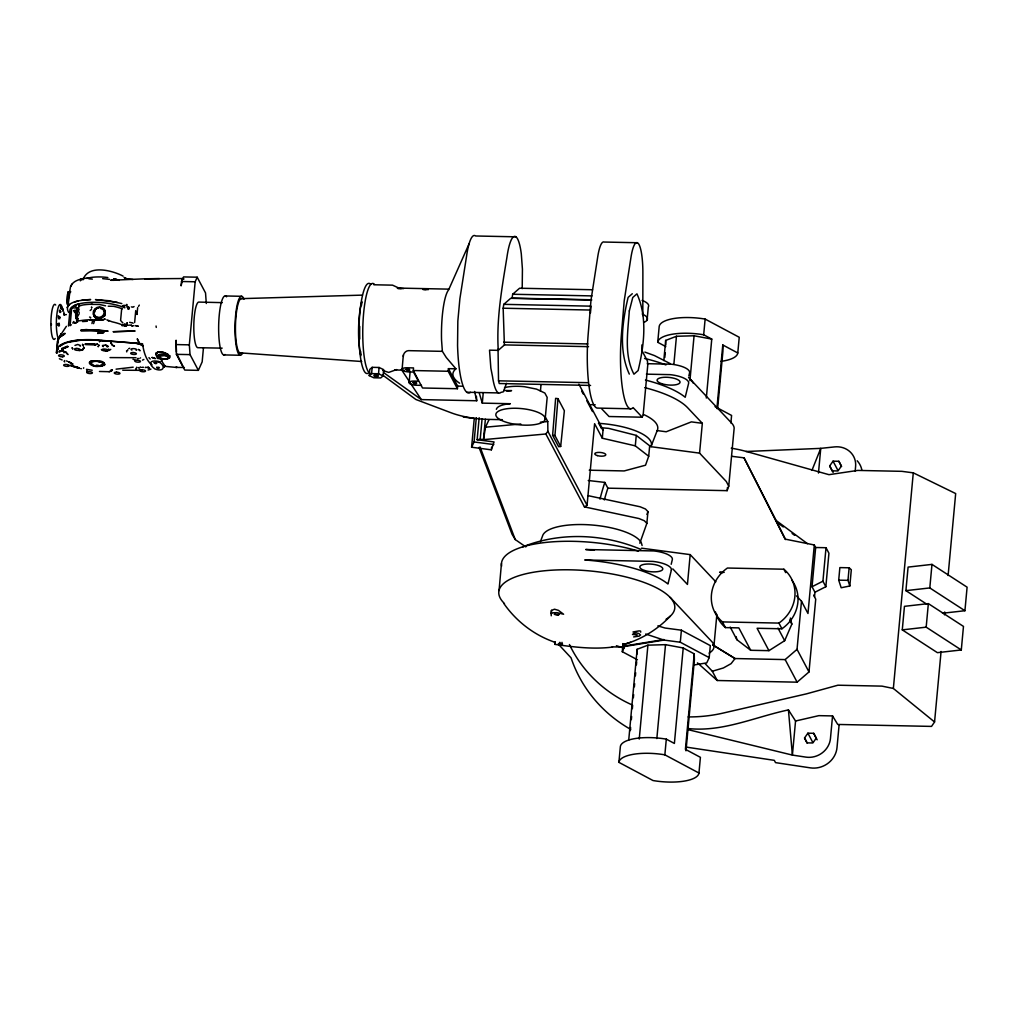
<?xml version="1.0" encoding="UTF-8"?>
<svg xmlns="http://www.w3.org/2000/svg" width="1018" height="1018" viewBox="0 0 1018 1018"><rect width="100%" height="100%" fill="white"/><g stroke="black" fill="none" stroke-linecap="round" stroke-linejoin="round"><path stroke-width="1.5" d="M642.816 315.567L642.88 273.142A33.658 6.706 -88.8 0 0 638.464 243.684A33.658 6.706 -88.8 0 0 630.969 257.376L624.199 300.895L621.4 334.807A56.97 11.351 -88.8 0 0 633.094 407.594L642.243 417.215L643.172 414.746L647.741 365.233L647.435 360.957L642.307 351.274L641.849 344.937M403.319 356.415C403.179 353.64 405.698 350.663 408.562 350.65L442.372 351.35L446.291 357.522L455.924 368.809A50.455 16.67 5.3 0 0 459.614 383.213M522.209 288.654L522.425 269.159L521.305 253.915A43.125 8.602 -88.8 0 0 506.964 257.109C501.912 287.916 496.313 318.99 498.26 350.345L489.531 350.167L490.854 368.172L492.483 376.393A46.917 9.353 -88.8 0 0 500.945 392.375L503.376 391.828L506.48 383.341M66.374 326.32L58.675 337.912L57.924 342.633L58.306 338.981M57.886 324.08L58.929 325.76L59.273 323.228L58.128 323.52L57.861 325.111L58.955 325.811L59.528 324.958M75.739 323.279C78.501 322.172 74.569 317.54 77.826 318.354L77.368 321.064L81.275 320.53A31.889 10.536 5.3 0 1 88.451 319.805L102.882 319.843L105.21 318.978L103.06 319.83L95.119 319.677M77.826 318.354L77.368 321.064M551.362 613.103L551.463 610.393L554.53 609.209L558.437 610.355L563.603 614.236L557.075 612.671L553.181 612.772L551.158 613.549L551.247 615.801M51.384 323.839L51.384 325.035M127.288 322.91L126.945 325.149M57.301 349.416L57.415 352.584A41.178 13.603 5.3 0 1 97.079 339.974L142.533 343.766C143.64 351.172 145.841 360.626 152.076 364.877M128.523 309.243L128.637 307.385L127.314 306.609L128.523 309.243L129.044 307.194M56.55 317.896L56.893 314.206A17.535 3.499 -88.8 0 1 62.352 308.429M76.872 314.104L76.821 316.649M552.609 435.31L555.637 398.343L557.966 398.662L564.354 410.725L560.676 446.469L558.64 446.698L552.609 435.31L554.937 435.628L560.676 446.469M554.937 435.628L557.966 398.662M402.123 368.961L403.332 355.066M86.759 372.232L87.001 369.572M499.062 590.529L501.467 563.425M134.63 322.566L135.738 310.605M137.277 311.673L137.023 314.486L137.646 307.652M409.16 382.246L410.152 371.379M57.377 341.259L56.461 352.89L58.141 339.618M57.008 352.864L57.555 347.049M68.779 291.682C67.379 291.772 65.89 301.646 67.748 304.955M79.429 304.802L78.959 303.911L76.185 304.764L71.718 307.894L70.077 325.684L71.336 324.78M76.235 318.43L77.063 309.536L78.959 310.057M78.64 309.459L78.959 303.911M121.651 309.052L120.595 320.454L122.936 323.05M203.435 348.016L202.162 361.874L198.37 370.348L184.742 370.068L176.407 354.34L176.101 340.228L176.394 351.974M206.298 303.504L205.534 292.929L197.199 277.201L183.571 276.921L181.522 281.49L181.128 285.854L182.4 279.543L183.202 278.525L184.003 278.983M198.37 370.348L190.048 354.62L189.335 344.847L195.163 281.782L197.199 277.201M369.229 375.629L369.814 369.356L372.168 367.333L379.09 367.485L383.671 369.649L383.086 375.922L380.732 377.933L373.797 377.793L369.229 375.629L371.595 373.619L378.518 373.759L383.086 375.922M371.595 373.619L372.168 367.333M378.518 373.759L379.09 367.485M455.924 368.809L448.429 368.643L457.667 386.115L457.426 388.723L422.534 387.998L413.283 370.539L413.524 367.918L406.984 367.778A6.121 2.023 5.3 0 0 402.085 369.75A6.121 2.023 5.3 0 0 409.185 371.964L413.55 372.054L418.373 381.165L414.021 381.076A6.121 2.023 5.3 0 0 409.121 383.035A6.121 2.023 5.3 0 0 416.222 385.249L421.465 385.351M457.426 388.723L448.187 371.265L448.429 368.643M479.173 417.736L477.137 439.712L494.061 441.952L491.338 449.841L471.601 447.22L474.261 418.449L463.292 416.998M471.601 447.22L474.07 441.952L476.309 417.724M496.364 409.325A24.776 8.182 5.3 0 1 510.362 403.713L482.29 403.128L483.232 392.948M477.137 439.712L480.203 439.203L482.087 418.805M485.37 419.238L483.486 439.649L480.203 439.203M491.338 449.841L491.579 447.22M540.431 391.103L541.003 384.829M545.139 419.391A24.776 8.182 5.3 0 0 509.929 408.422A24.776 8.182 5.3 0 0 506.531 422.33A24.776 8.182 5.3 0 0 545.139 419.391L547.175 397.414L544.859 393.05L536.562 389.13L524.524 386.713A24.776 8.182 5.3 0 0 504.508 387.654M545.763 417.762L547.76 421.541L547.875 431.288L545.852 433.986L584.434 506.875L587.068 505.297L594.601 423.692L602.3 438.224L635.296 445.846L648.708 456.255L645.527 465.213L624.174 470.94L589.244 470.201M602.3 438.224L603.063 429.851L578.898 384.206M635.296 445.846L636.263 435.386L608.726 428.387L601.078 427.713L598.94 423.679M647.092 320.123L648.301 307.042A19.482 6.439 5.3 0 0 642.091 300.399M637.446 659.791L622.303 651.711L622.991 644.19M622.303 651.711L624.81 645.946L622.901 643.63M683.218 647.982L694.238 653.861L685.407 749.324L700.409 757.328L698.959 773.018A36.737 12.14 5.3 0 1 653.022 780.539L618.906 762.355L620.356 746.652A36.737 12.14 5.3 0 1 666.306 739.144L674.387 743.445L683.218 647.982L665.517 644.661L647.919 645.17L637.128 649.306L628.73 740.086M665.81 346.604L657.73 342.29L659.18 326.6A36.737 12.14 5.3 0 1 705.13 319.079L739.233 337.276L737.783 352.966A36.737 12.14 5.3 0 1 720.871 361.365M648.708 456.255L649.675 445.795L636.263 435.386M639.8 543.23L646.863 523.367L647.944 511.596L645.463 509L640.106 506.773L587.959 495.626M663.812 360.576L665.67 340.419L676.461 336.271L694.072 335.775L711.76 339.083L706.314 398.025M630.32 730.619L630.613 727.488M631.338 719.662L631.631 716.532M632.343 708.706L632.636 705.576M633.361 697.75L633.654 694.62M634.379 686.794L634.659 683.676M635.385 675.85L635.677 672.72M636.403 664.894L636.683 661.764M664.818 357.458L665.238 352.813M639.24 739.068L647.919 645.17M673.878 364.189L676.461 336.271M624.759 646.468L663.927 640.067L645.717 634.023M656.839 738.559L665.517 644.661M689.911 380.745L694.072 335.775M698.959 773.018L664.856 754.834L666.306 739.144M711.76 339.083L703.68 334.782L705.13 319.079M694.212 664.945L706.746 662.896L709.202 657.641L680.291 642.231L681.398 630.193L665.034 628.03L657.87 625.866M641.556 548.18L690.191 554.619L687.443 584.434L672.796 568.884M588.239 480.509L604.819 482.405L607.873 488.169L727.145 490.663L728.735 486.21L726.318 481.527L699.57 453.137L702.331 423.323L687.684 407.773A88.35 29.191 5.3 0 0 644.75 387.642M716.901 408.562L722.78 344.962L737.783 352.966M685.992 750.826L694.378 660.046L694.238 653.861M717.626 408.549L722.933 351.159L722.78 344.962M709.202 657.641L710.31 645.616L681.398 630.193M730.899 422.966L731.586 415.446L715.069 406.64M727.145 490.663L727.437 487.52M713.949 645.87L716.876 614.414M728.735 486.21L734.156 428.196A47.312 15.639 5.3 0 0 731.649 423.132L690.319 379.256M697.445 662.845L717.232 680.508L797.119 682.175L808.992 671.944L797.03 649.357L801.484 601.231L796.509 595.886M795.554 721.011L792.398 755.089L805.951 757.125A20.513 18.922 -27.9 0 0 830.459 738.495L832.546 715.921L818.854 715.641L795.554 721.011L788.428 709.915C755.229 716.876 722.513 732.362 687.863 728.506M818.472 473.052L820.75 448.365L834.62 446.902A20.513 18.922 -27.9 0 1 855.604 466.486L855.171 471.105M731.866 456.319L744.043 457.833L785.082 539.107L814.311 544.974L807.974 613.498L801.484 601.231M814.515 596.904L814.947 592.234L812.033 586.724L815.66 547.506L814.311 544.974M808.992 671.944L815.723 599.182L813.649 595.072M814.947 592.234L825.84 586.712L822.926 581.202L826.018 547.722L815.66 547.506M825.84 586.712L828.932 553.232L826.018 547.722M838.705 580.158L839.863 567.599L849.139 567.789L851.315 569.749L849.814 585.986L841.186 587.755L838.705 580.158L847.981 580.349L849.814 585.986M847.981 580.349L849.139 567.789M839.125 724.676L837 747.645A22.269 20.538 -27.9 0 1 810.392 767.865L775.525 762.622L774.316 760.344L685.776 747.034M832.546 715.921L837.738 724.447L931.521 726.407L934.562 721.978L893.359 688.461L913.286 472.848L901.859 471.334L857.767 470.418L828.97 474.681L747.441 451.776A143.907 132.76 -27.9 0 0 731.268 448.187M902.279 629.875L904.455 606.334L928.352 603.623L963.473 626.414L961.297 649.955L937.4 652.665L902.279 629.875L926.176 627.164L961.297 649.955M926.533 604.03L905.905 590.644L908.081 567.102L931.979 564.392L967.1 587.182L964.924 610.724L942.515 613.256M926.176 627.164L928.352 603.623M964.924 610.724L929.803 587.933L931.979 564.392M934.562 721.978L941.077 651.482M944.462 614.821L944.729 611.996M948.102 575.514L955.673 493.565L913.286 472.848M125.558 325.887L126.957 325.327L127.199 322.744L126.868 324.526L124.985 326.154L126.079 325.505M551.158 613.549L551.463 610.393M612.531 647.066C593.418 649.573 573.528 647.028 555.026 644.394L555.294 641.709L554.556 642.142C534.17 635.105 516.342 621.387 503.999 603.738M68.448 326.04L69.797 312.373L70.382 312.92M158.172 352.088L156.059 353.31L155.83 354.62C157.192 349.619 165.425 352.495 168.555 354.786L163.758 352.483L158.375 352.063A8.348 3.169 6 0 0 155.818 353.793L157.345 358.4C158.872 358.4 164.165 359.774 160.984 361.326M588.531 346.654L504.394 344.898L503.159 308.212L503.783 304.344L510.667 298.325L591.687 300.017M489.034 419.632L485.484 427.191L483.486 439.649L545.852 433.986M592.552 289.748L519.574 288.221L512.678 294.253L512.067 298.121L591.522 299.776M590.453 312.984L591.025 306.163L503.783 304.344M68.613 298.032L70.433 287.038L72.087 283.984M69.797 292.764L68.244 303.873M57.542 349.658L58.357 347.749M91.951 323.597L92.511 321.026M93.592 323.622L94.496 320.835L92.854 320.81M76.694 317.069C75.472 320.695 75.167 310.948 76.668 313.048M81.771 300.31L90.653 299.546C83.87 299.814 61.933 301.226 68.702 312.488M688.83 375.998L689.58 372.906A20.169 6.668 5.3 0 0 671.142 364.189L647.372 363.693M671.193 564.29L672.325 559.658A20.169 6.668 5.3 0 0 653.887 550.942L585.744 549.516A88.35 29.191 5.3 0 1 594.397 550.267M75.714 316.089L75.879 315.44L76.032 317.591L75.765 316.903M76.744 313.099L76.744 318.036M79.162 313.837L76.439 318.367M102.398 345.776L103.314 346.629L102.767 345.356L106.483 345.255L107.972 346.553A2.85 0.942 5.3 0 1 107.157 346.934M74.861 323.113L73.716 321.535L72.8 323.062M83.514 368.3L83.705 367.752M646.939 514.434L647.944 511.596M83.158 279.25C88.82 264.324 112.234 270.394 123.114 276.12M540.342 541.767L542.467 536.231A50.098 16.555 5.3 0 1 589.651 524.843A50.098 16.555 5.3 0 1 641.289 542.67L642.116 545.521M598.431 423.323A50.098 16.555 5.3 0 1 650.947 446.698L657.195 430.576A54.87 18.133 5.3 0 0 643.376 414.415M811.931 470.392L820.75 448.365L745.94 451.508M562.152 644.903L562.496 644.05L560.727 643.478L558.526 643.529L558.22 644.394L562.152 644.903L562.012 642.333M136.361 368.122L136.743 367.18M155.767 353.997L156.059 353.31M730.211 627.088L736.879 639.686L750.699 650.286L768.946 650.667L784.662 640.691L791.839 624.149L790.35 618.053M469.069 243.849L448.594 289.914A41.433 8.259 -88.8 0 0 441.545 340.025L442.372 351.35M83.005 279.835L83.883 278.079M57.644 349.454L58.471 347.672M138.461 306.405L139.326 305.107M76.872 312.628L76.783 313.697M60.533 335.584L60.965 333.751L59.947 336.36M90.055 319.919L90.487 319.13M67.048 307.436L69.478 304.42M70.891 285.956L70.598 286.478C73.538 279.645 82.127 278.817 88.515 277.799M70.14 291.453L70.789 291.861M133.371 307.042L134.071 306.571M838.87 461.281L841.326 466.18L837.967 470.965L832.151 470.838L829.683 465.939L833.042 461.167L838.87 461.281L841.619 466.499M813.726 733.304L816.194 738.203L812.835 742.975L807.007 742.86L804.538 737.961L807.898 733.176L813.726 733.304L817.174 739.806M84.138 277.685L80.269 280.815M59.617 337.289L64.783 333.942C61.487 335.495 56.754 338.281 57.924 342.633M58.675 337.912L64.974 333.319L60.329 336.004L58.191 338.969L58.293 341.539M75.116 312.946L75.79 312.361M143.856 359.456L142.482 360.13M57.555 352.292L56.461 352.89M670.353 616.081C657.59 629.506 641.327 639.571 623.461 644.521M59.731 346.235C70.547 338.918 84.672 339.808 97.155 340.228M498.26 350.345L504.559 344.835M632.305 293.744L628.131 297.383C622.214 321.968 618.537 350.548 629.302 374.102M110.784 349.352L109.18 350.472M122.529 305.909C123.84 304.509 127.517 306.507 126.741 304.382L126.754 305.425M705.143 663.672L712.333 671.244L723.391 667.961L731.102 663.647L735.047 658.544L712.893 644.979L735.047 658.544L785.158 659.588L797.03 649.357M90.144 310.541L91.505 309.37M104.078 365.526L105.032 364.495L103.951 362.879L97.244 360.996M59.96 346.031L62.174 344.555M63.816 352.712A2.85 0.942 5.3 0 0 63.116 351.172C62.162 350.23 57.542 350.905 59.744 352.203M61.754 348.449L67.621 346.095M126.576 325.595L125.354 326.142M68.969 362.281L69.631 361.912M108.061 349.467L108.799 349.059M812.033 586.724L822.926 581.202M150.944 369.14L148.068 370.03M76.185 304.764C71.985 305.324 80.88 309.459 77.063 309.536M156.797 352.699L157.65 352.292M128.65 348.716L129.693 348.232M78.755 306.113L82.712 305.018A31.889 10.536 5.3 0 1 89.877 304.293L99.433 304.484L105.592 305.82M59.477 351.108L61.424 350.752M108.213 306.214L113.596 306.316A31.889 10.536 5.3 0 1 122.364 308.836M396.613 369.572L388.66 372.435L382.755 370.425M126.957 325.327L128.586 325.2M77.902 301.048L74.518 301.99M622.889 644.699L630.575 642.307M522.59 546.908C560.218 531.829 603.738 533.661 640.806 549.389M124.883 325.722L121.995 325.709M64.681 360.537L64.045 361.365L64.719 361.912M74.059 323.037L77.686 322.032M67.71 342.328L80.855 340.216M84.214 278.41L80.282 279.314M109.117 371.697L111.535 370.896L109.117 371.697L99.471 371.468M102.678 366.035L99.624 366.404M82.509 321.573L87.357 321.243M624.81 645.946L663.965 639.533M164.776 365.729L163.847 367.218L164.776 365.729L161.658 360.983M159.991 362.204L158.261 361.606C166.087 365.538 164.318 372.652 154.851 368.923C147.406 363.502 150.282 359.379 159.101 361.594M138.079 367.74L139.199 367.562M100.311 365.284L104.485 364.406L103.276 364.597A7.241 2.392 5.3 0 0 99.802 360.868M633.641 636.924L639.139 636.148L640.551 634.977L638.884 633.552L633.018 631.974L639.1 630.88L640.577 631.109L640.716 632.178M66.361 314.613C63.727 315.529 63.192 311.877 64.109 315.249M116.09 369.165L133.193 367.18M905.905 590.644L929.803 587.933M89.457 319.728L91.849 319.627M485.484 427.191L520.771 423.984M540.342 422.216L547.76 421.541M106.559 351.134L107.844 351.032M85.245 343.74L94.916 343.931M114.156 280.306L111.013 280.281L144.696 278.817L183.202 278.525M111.013 280.281L115.021 280.039M141.222 370.348L122.733 370.208M95.298 360.881C83.591 360.703 91.607 367.371 98.237 366.416M240.91 298.656L362.459 295.118M142.164 367.32L143.538 367.294M144.696 278.817L159.508 278.563M129.63 325.098L130.953 325.136M92.562 304.306L91.06 304.293M110.033 357.585L135.992 357.712M222.178 348.143L197.759 347.698A22.816 4.543 -88.8 0 1 193.84 324.118A22.816 4.543 -88.8 0 1 198.994 302.091L222.293 302.639M516.024 236.825L475.61 235.985A43.125 8.602 -88.8 0 0 466.549 256.269L459.894 298.694L457.833 321.128L457.553 345.458A62.429 12.445 -88.8 0 0 470.481 392.337M637.37 242.742L604.158 242.042A33.658 6.706 -88.8 0 0 597.757 256.676L590.987 300.208L588.188 334.108A56.97 11.351 -88.8 0 0 597.719 408.091L630.715 408.791M373.835 284.76L392.541 285.155L398.941 288.094L448.722 289.137M181.522 281.49L195.163 281.782M512.678 294.253L591.992 295.907M225.347 295.958L241.699 296.302M503.159 308.212L590.415 310.045M71.718 307.894L75.765 307.97A3.334 3.079 -27.9 0 1 78.551 309.816M503.681 342.188L587.819 343.944M175.694 344.568L189.335 344.847M223.756 354.913L240.121 355.257M176.407 354.34L190.048 354.62M646.405 374.153L670.188 374.649A20.169 6.668 5.3 0 1 688.613 383.366L685.216 397.262A88.35 29.191 5.3 0 0 645.45 380.058M394.793 369.979L404.184 370.17M413.283 370.539L448.187 371.265M175.783 367.294A22.269 4.441 -88.8 0 0 176.967 367.116A22.269 4.441 -88.8 0 1 176.139 367.409L184.398 367.473M498.044 349.149L498.527 380.821L588.2 382.692M590.567 385.428L499.24 383.519L498.527 380.821M457.667 386.115L462.172 386.204M503.77 390.467L511.57 390.632A24.776 8.182 5.3 0 0 506.888 391.217M466.817 392.261L498.502 392.923M383.621 372.601L421.325 399.603L476.717 400.761L476.399 396.256M642.243 417.215L609.031 416.515L601.714 408.829M502.37 419.683L488.755 419.403A44.525 14.71 5.3 0 1 451.292 412.85L415.878 399.489L382.692 375.082M785.692 572.625L783.885 569.215L727.412 568.031A36.737 33.887 -27.9 0 0 722.436 621.909L725.452 627.61L738.839 627.89L750.699 650.286M724.205 572.358L719.611 572.269L722.665 572.638M722.436 621.909L778.91 623.092L781.913 628.793L757.087 628.271L768.946 650.667M612.136 646.863L623.041 647.092M137.405 358.501L138.919 358.565M397.351 288.349L403.561 288.603M423.73 289.43L428.374 289.621M398.102 288.488L401.207 288.616M422.928 289.506L426.02 289.634M133.307 325.747L134.02 325.773M135.076 359.978L132.964 359.227M110.529 341.31L100.998 340.585M239.701 352.839L361.695 361.505M133.154 323.24L132.073 322.731M105.261 345.14L108.061 346.247M88.846 278.817L92.383 279.123M163.656 366.226L176.139 367.409M102.665 278.652L109.664 279.39M126.779 278.716L132.976 279.505M702.331 423.323L691.387 421.872L666.192 431.772L657.195 430.576M650.947 446.698L699.57 453.137M474.07 441.952L493.819 444.561M663.927 640.067L680.291 642.231M80.651 368.554L81.389 368.669M92.218 370.234L86.505 369.356M101.355 349.632L103.772 350.001M129.617 322.324L131.424 322.693M157.625 361.695L158.986 361.924M146.872 367.498L149.519 368.414L148.055 366.709M131.335 306.889L132.505 307.092M117.401 302.397L95.476 299.597L108.913 300.73L121.816 303.58M893.359 688.461L882.008 686.132L837.916 685.203L806.472 693.856L723.289 713.045A143.907 132.76 -27.9 0 1 688.117 716.914M584.434 506.875L639.011 518.544L644.369 520.771L646.863 523.367M122.822 325.111L124.171 325.187L125.099 323.826L124.209 325.175L122.822 325.111A31.889 10.536 5.3 0 0 112.158 321.828L106.839 319.843M118.152 280.039L113.685 278.97L118.737 280.166M113.685 278.97L115.543 279.403M687.634 729.55L792.398 755.089L788.428 709.915M616.424 645.717L623.945 648.148M70.649 365.08L79.175 367.918L76.452 366.964M89.546 317.056L90.755 317.476M62.136 359.978L59.375 358.756M115.53 279.059L119.271 280.421M644.852 352.088L654.485 355.587L670.264 363.642M66.412 360.906L67.379 361.275M68.244 361.644L72.978 364.151L68.473 361.746M139.212 368.961L139.962 369.318M124.552 277.736L126.537 278.703L124.158 277.443A20.64 6.821 5.3 0 1 125.112 278.665M135.712 368.872L136.387 369.254M108.048 320.606L108.773 321.026M138.397 349.403L140.026 350.752L139.428 349.912M123.14 305.973L124.641 307.003M479.045 447.424L512.041 534.208L515.248 539.553L525.822 546.92M807.478 543.676L775.983 520.402L785.629 539.591M778.248 523.239L783.287 526.955M792.106 533.47L794.625 535.328M690.191 554.619L715.807 581.812M670.162 597.401L711.518 641.302A47.312 15.639 5.3 0 1 709.113 653.085M601.078 427.713L603.063 429.851M559.416 645.297L571.047 657.819A150.282 138.639 -27.9 0 0 630.626 729.346M148.946 357.636L150.193 359.036M77.266 309.472L79.264 312.666M127.657 307.423L127.148 306.787L127.772 307.601M61.182 306.545L60.253 305.375L62.187 309.141L61.22 306.952M60.431 307.983L61.093 308.874M401.334 369.419L421.325 399.603M183.202 366.836L177.005 354.2M833.042 461.167L837.865 470.278M829.683 465.939L833.131 472.454M744.043 457.833L776.429 521.076M789.612 619.949L791.839 624.149M777.994 628.093L784.662 640.691M785.158 659.588L797.119 682.175M807.898 733.176L812.733 742.287M804.538 737.961L807.299 743.165M581.762 391.23L583.212 393.979M586.839 400.812L592.54 411.577M712.333 671.244L717.232 680.508M547.875 431.288L587.068 505.297M482.29 403.128L479.3 393.101M57.682 339.77L57.975 340.661M68.091 291.619L67.379 304.407M480.051 446.966L515.248 539.553M74.963 345.407L77.75 344.478L80.384 345.458A2.85 0.942 5.3 0 1 80.091 346.209M127.797 307.194L128.523 309.345L128.472 308.174M111.115 369.699L111.484 370.832M91.722 307.703L91.518 306.94L91.633 307.78M736.141 636.644L736.879 639.686M474.592 391.459L476.717 400.761M156.059 326.002L156.263 327.427M554.556 642.142L555.026 644.394M63.829 312.03L64.287 314.778M126.563 350.765L126.741 351.923M127.606 349.823L127.67 350.586M360.652 351.515L360.881 354.646M559.849 642.282L559.964 644.954M665.67 340.419L665.785 345.064M637.128 649.306L637.23 653.95M86.746 278.461A22.803 7.533 5.3 0 1 107.832 277.532M240.91 352.915A27.27 5.434 -88.8 0 1 235.476 325.467A27.27 5.434 -88.8 0 1 242.119 298.719M360.881 355.753A33.39 6.655 -88.8 0 1 360.779 305.845M361.11 304.28A33.39 6.655 -88.8 0 1 361.835 301.468M367.791 373.364A45.085 8.984 -88.8 0 1 359.049 325.62A45.085 8.984 -88.8 0 1 370.679 284.302M370.323 373.504A45.085 8.984 -88.8 0 1 362.993 322.49A45.085 8.984 -88.8 0 1 374.497 284.378M242.564 353.119A29.497 5.879 -88.8 0 1 235.056 324.78A29.497 5.879 -88.8 0 1 244.015 299.254M224.991 354.48A29.497 5.879 -88.8 0 1 218.692 324.437A29.497 5.879 -88.8 0 1 226.543 296.811M84.29 340.025A40.593 13.412 5.3 0 1 97.079 340.292L134.058 343.015A8.755 2.889 5.3 0 1 142.813 346.107M169.866 355.676A6.121 2.023 5.3 0 1 168.53 356.287M159.47 355.46A6.121 2.023 5.3 0 1 158.261 354.608M70.407 312.526A31.889 10.536 5.3 0 1 87.332 302.55A31.889 10.536 5.3 0 1 124.832 307.843M98.377 365.335A7.241 2.392 5.3 0 1 96.328 365.195M92.562 364.38A7.241 2.392 5.3 0 1 90.233 363.07M89.864 362.37A7.241 2.392 5.3 0 1 92.129 360.716M131.895 350.103A2.85 0.942 5.3 0 1 131.818 348.78A2.85 0.942 5.3 0 1 135.738 349.021A2.85 0.942 5.3 0 1 136.132 350.357M145.879 367.04A2.85 0.942 5.3 0 1 145.281 367.638M141.044 367.371A2.85 0.942 5.3 0 1 140.344 366.925M134.045 343.079A8.869 2.927 5.3 0 1 142.914 346.222M140.56 357.878A2.85 0.942 5.3 0 1 140.204 358.043M105.312 314.766A6.121 5.65 -27.9 0 1 104.816 315.898M100.909 318.952A6.121 5.65 -27.9 0 1 99.649 319.181M98.402 319.156A6.121 5.65 -27.9 0 1 93.58 314.511M93.796 312.119A6.121 5.65 -27.9 0 1 98.212 307.932M100.718 307.729A6.121 5.65 -27.9 0 1 105.248 311.215M76.884 318.405A3.308 0.662 -88.8 0 1 76.045 315.58A3.308 0.662 -88.8 0 1 76.91 312.068M76.859 317.692A3.308 0.662 -88.8 0 1 76.872 313.366M100.642 308.518A5.294 4.874 -27.9 0 1 104.739 313.544A5.294 4.874 -27.9 0 1 99.726 318.392A5.294 4.874 -27.9 0 1 94.419 314.524M94.636 312.144A5.294 4.874 -27.9 0 1 95.183 311.037M632.496 705.08A143.907 132.76 -27.9 0 1 569.444 644.521M857.181 460.772A22.269 20.538 -27.9 0 1 861.813 469.756M501.619 566.084A88.35 29.191 5.3 0 1 545.559 542.454A88.35 29.191 5.3 0 1 638.401 551.132M644.572 358.438A88.35 29.191 5.3 0 1 665.937 364.928M688.562 377.551A88.35 29.191 5.3 0 1 693.283 383.175M791.864 580.209A36.737 33.887 -27.9 0 1 781.913 628.793M783.885 569.215A36.737 33.887 -27.9 0 1 778.91 623.092M504.483 603.559A88.35 29.191 5.3 0 1 590.758 571.022A88.35 29.191 5.3 0 1 666.065 619.249M599.996 499.138A244.931 225.958 -27.9 0 1 604.819 482.405M604.336 499.94A244.944 225.971 -27.9 0 1 607.873 488.169M590.822 404.68A54.87 18.133 5.3 0 1 595.174 404.77M725.452 627.61A36.737 33.887 -27.9 0 1 715.463 611.958M657.73 342.29A36.737 12.14 5.3 0 1 703.68 334.782M618.906 762.355A36.737 12.14 5.3 0 1 664.856 754.834M642.218 314.028A19.482 6.439 5.3 0 1 644.305 322.159M359.736 339.007A44.27 8.818 -88.8 0 1 359.736 326.434M361.428 305.527A44.27 8.818 -88.8 0 1 361.912 302.346M55.201 338.498A17.535 3.499 -88.8 0 1 50.913 322.337A17.535 3.499 -88.8 0 1 55.697 305.006M62.607 309.765A17.535 3.499 -88.8 0 1 62.836 311.241M58.7 339.045A17.535 3.499 -88.8 0 1 56.55 317.896M158.719 356.351C158.859 360.13 172.271 359.85 167.652 356.224C155.27 351.872 157.497 362.23 169.026 357.929L168.288 356.542L164.967 355.511L158.719 356.351M59.947 317.285L59.744 318.672L58.739 318.825L58.293 315.796L59.947 317.285M60.736 311.864C59.146 314.753 58.866 306.749 60.736 311.864M629.315 310.923C627.928 331.715 623.856 355.04 633.947 374.191L638.121 370.552C644.038 345.967 647.702 317.387 636.937 293.846L632.763 297.485L629.315 310.923M83.934 348.041L82.662 350.001L78.908 350.485L82.267 350.205L83.896 347.392L83.934 348.041M671.358 570.118L667.961 584.014A88.35 29.191 5.3 0 0 584.777 559.976L652.92 561.402A20.169 6.668 5.3 0 1 671.358 570.118M73.945 310.605C74.199 314.969 77.979 308.378 73.945 310.605M90.144 362.599C92.205 370.005 114.563 364.1 97.092 361.326C79.48 361.135 101.227 370.781 103.861 363.744C100.248 360.868 94.114 360.27 90.144 362.599M98.886 345.127L98.212 346.616L98.886 345.127M405.978 369.369C408.702 373.021 412.659 367.803 405.978 369.369M413.015 382.653C415.738 386.306 419.696 381.088 413.015 382.653M99.459 341.628L100.006 341.272L99.459 341.628M154.151 362.662C155.83 365.398 159.33 361.581 154.151 362.662M156.657 367.409C158.337 370.145 161.837 366.327 156.657 367.409M112.349 370.043L111.687 370.463L112.349 370.043M558.907 614.516L558.068 615.292L554.25 614.274L558.907 614.516M97.473 344.109L94.903 344.822L97.473 344.109M634.023 633.743L632.496 634.456L637.166 634.965L634.023 633.743M101.953 317.591L98.759 318.43L96.163 317.858A6.133 5.65 -27.9 0 1 97.13 307.398L99.828 306.914L102.843 307.907A6.133 5.65 -27.9 0 1 101.953 317.603M67.888 346.744L62.085 349.059L67.888 346.744M100.082 332.631L97.69 333.382L103.696 332.606L97.69 333.382L104.014 331.499L100.082 332.631M63.281 310.325L62.136 307.551L63.281 310.325M135.661 325.633L138.13 326.218L135.661 325.633M86.123 329.565L80.931 330.023L97.194 329.807L108.099 331.168L86.123 329.565M90.602 330.341L80.804 330.646L100.273 330.863L90.602 330.341M134.847 331.028L113.316 331.715L134.847 331.028M88.973 371.608L88.49 371.634A2.85 0.942 5.3 0 0 86.784 372.524A2.85 0.942 5.3 0 0 89.495 373.53L90.653 373.555A2.85 0.942 5.3 0 0 92.358 372.652A2.85 0.942 5.3 0 0 89.648 371.646L88.973 371.608M116.536 372.194L116.027 372.206A2.85 0.942 5.3 0 0 114.321 373.11A2.85 0.942 5.3 0 0 117.032 374.102L118.19 374.128A2.85 0.942 5.3 0 0 119.895 373.224A2.85 0.942 5.3 0 0 117.185 372.232L116.536 372.194M62.505 356.771L61.347 356.745A2.85 0.942 5.3 0 1 58.637 355.753A2.85 0.942 5.3 0 1 60.342 354.849L61.5 354.875A2.85 0.942 5.3 0 1 64.21 355.867A2.85 0.942 5.3 0 1 62.505 356.771M105.936 350.981L104.778 350.956A2.85 0.942 5.3 0 1 102.067 349.95A2.85 0.942 5.3 0 1 103.772 349.047L104.93 349.072A2.85 0.942 5.3 0 1 107.641 350.077A2.85 0.942 5.3 0 1 105.936 350.981M133.027 352.546L132.455 352.559A2.85 0.942 5.3 0 0 130.749 353.462A2.85 0.942 5.3 0 0 133.46 354.455L134.618 354.48A2.85 0.942 5.3 0 0 136.323 353.577A2.85 0.942 5.3 0 0 133.612 352.584L133.027 352.546M137.099 360.232L136.527 360.245A2.85 0.942 5.3 0 0 134.821 361.148A2.85 0.942 5.3 0 0 137.532 362.141L138.69 362.166A2.85 0.942 5.3 0 0 140.395 361.263A2.85 0.942 5.3 0 0 137.684 360.27L137.099 360.232M142.164 369.827L141.604 369.827A2.85 0.942 5.3 0 0 139.899 370.73A2.85 0.942 5.3 0 0 142.609 371.735L143.767 371.748A2.85 0.942 5.3 0 0 145.472 370.845A2.85 0.942 5.3 0 0 142.762 369.852L142.164 369.827M76.795 348.474L76.223 348.474A2.85 0.942 5.3 0 0 74.479 349.276A2.85 0.942 5.3 0 0 76.643 350.307L78.386 350.396A2.85 0.942 5.3 0 0 80.091 349.492A2.85 0.942 5.3 0 0 77.381 348.5L76.795 348.474M67.582 366.365L66.424 366.34A2.85 0.942 5.3 0 1 63.714 365.347A2.85 0.942 5.3 0 1 65.419 364.444L67.163 364.533A2.85 0.942 5.3 0 1 69.326 365.564A2.85 0.942 5.3 0 1 67.582 366.365M94.89 344.593L85.334 344.415L94.89 344.593M165.794 358.947L164.191 358.909A6.133 2.405 6.2 0 1 158.299 355.027A6.133 2.405 6.2 0 1 168.428 355.244A6.133 2.405 6.2 0 1 165.781 358.947M79.315 368.338L70.878 365.729L79.315 368.338M114.41 346.12L112.769 345.446A4.008 3.728 12.8 0 1 111.624 344.224L110.593 342.213L112.451 345.204L114.41 346.12M155.207 358.54L152.102 357.483L155.207 358.54M132.289 326.065L131.398 325.34L132.289 326.065M65.966 352.266L65.33 351.795L67.99 354.582L65.966 352.266M63.498 350.956L62.429 349.67L63.498 350.956M139.593 343.791L137.341 338.981L139.593 343.791M83.425 345.955L82.534 344.389L83.425 345.955M72.66 348.818L72.202 347.825L72.66 348.818M97.703 317.361A5.294 4.874 -27.9 0 0 104.078 310.897A5.294 4.874 -27.9 0 0 95.387 309.217A5.294 4.874 -27.9 0 0 97.703 317.361M662.069 383.799A11.529 3.805 5.3 0 0 680.024 382.437A11.529 3.805 5.3 0 0 663.647 377.334A11.529 3.805 5.3 0 0 662.069 383.799M644.814 570.551A11.529 3.805 5.3 0 0 662.769 569.177A11.529 3.805 5.3 0 0 646.392 564.074A11.529 3.805 5.3 0 0 644.814 570.551M374.853 376.304A2.303 0.763 5.3 0 0 378.441 376.024A2.303 0.763 5.3 0 0 375.171 375.006A2.303 0.763 5.3 0 0 374.853 376.304M597.311 455.606A5.561 1.845 5.3 0 0 605.825 454.83A5.561 1.845 5.3 0 0 597.719 452.437A5.561 1.845 5.3 0 0 597.311 455.606"/></g></svg>
